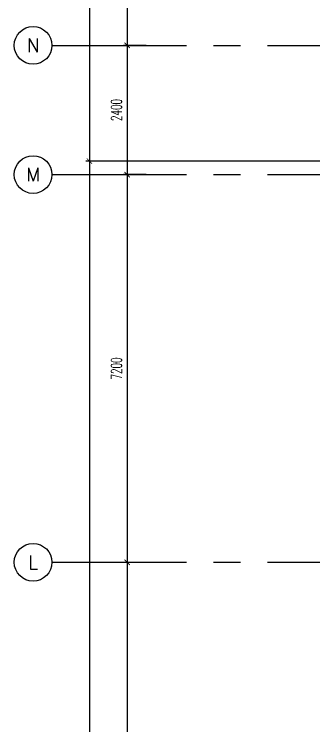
# Model space of a CAD drawing. Extents: x 417866.9 to 417960.2, y 43448 to 43538.2.
# Drawn here: x 417866.92 to 417872.48, y 43515.46 to 43528.67 of the extents above; entities that cross this region are included whole.
import ezdxf
from ezdxf.enums import TextEntityAlignment as Align

# ---------------------------------------------------------------- set-up
doc = ezdxf.new("R2010")
doc.units = 0
doc.header["$MEASUREMENT"] = 0
doc.header["$PDMODE"] = 3
doc.header["$PDSIZE"] = 0.1
doc.linetypes.add('CENTERX2', pattern=[4, 2.5, -0.5, 0.5, -0.5])
doc.layers.get('0').update_dxf_attribs({"linetype": 'CONTINUOUS'})
doc.layers.get('DEFPOINTS').update_dxf_attribs({"linetype": 'CONTINUOUS'})
for name, color, linetype in [('AX-CR', 2, 'CONTINUOUS'), ('AX-DIM', 4, 'CONTINUOUS'), ('AX-TXT', 6, 'CONTINUOUS'), ('AXES', 11, 'CENTERX2')]:
    doc.layers.add(name, color=color, linetype=linetype)
doc.styles.add('ROMANS', font='ROMANS.shx', dxfattribs={"width": 0.6})
doc.dimstyles.new('STANDARD in', dxfattribs={"dimtxt": 0.2, "dimasz": 0.1, "dimexe": 0.07, "dimexo": 0.05, "dimgap": 0.1, "dimtad": 1, "dimdec": 0, "dimlfac": 1000, "dimzin": 0, "dimdsep": 46, "dimtxsty": 'ROMANS', "dimblk": 'ARCHTICK', "dimcen": 0.05, "dimdle": 0.05, "dimclrd": 4, "dimclre": 4, "dimclrt": 2, "dimadec": 0, "dimazin": 0, "dimtfac": 1, "dimtdec": 0, "dimtmove": 2, "dimatfit": 3, "dimfxl": 0, "dimtolj": 1, "dimtzin": 0, "dimarcsym": 0})

# ---------------------------------------------------------------- blocks, each defined once
blk = doc.blocks.new('AXR')
at = {"layer": 'AX-CR'}
blk.add_circle((350, 0), 350, dxfattribs=at)
at = {"layer": 'AX-TXT', "style": 'ROMANS'}
blk.add_attdef('AX', text='', height=250, dxfattribs=at).set_placement((350, 0), align=Align.MIDDLE)
blk = doc.blocks.new('_ARCHTICK')
at = {"color": 0, "linetype": 'ByBlock', "const_width": 0.15}
blk.add_lwpolyline([(-0.5, -0.5), (0.5, 0.5)], dxfattribs=at)
blk = doc.blocks.new('*D436')
at = {"layer": 'AX-DIM', "color": 4, "lineweight": -2}
for p, q in [((417868.313, 43525.994), (417868.313, 43466.574)), ((417872.682, 43525.944), (417868.243, 43525.944)), ((417878.896, 43466.624), (417868.243, 43466.624))]:
    blk.add_line(p, q, dxfattribs=at)
at = {"layer": 'DEFPOINTS', "color": 0}
for p in [(417872.732, 43525.944), (417868.313, 43466.624), (417878.946, 43466.624)]:
    blk.add_point(p, dxfattribs=at)
at = {"layer": 'AX-DIM', "color": 4, "lineweight": -2, "xscale": 0.1, "yscale": 0.1, "zscale": 0.1}
for p, rotation in [((417868.313, 43525.944), 90), ((417868.313, 43466.624), 270)]:
    blk.add_blockref('_ARCHTICK', p, dxfattribs=dict(at, rotation=rotation))
at = {"layer": 'AX-DIM', "color": 2, "insert": (417868.113, 43496.284), "char_height": 0.2, "attachment_point": 5, "rotation": 90, "style": 'ROMANS'}
blk.add_mtext('\\A1;59320', dxfattribs=at)
blk = doc.blocks.new('*D437')
at = {"layer": 'AX-DIM', "color": 4, "lineweight": -2}
for p, q in [((417869.013, 43525.744), (417869.013, 43518.444)), ((417869.363, 43525.694), (417868.943, 43525.694)), ((417869.363, 43518.494), (417868.943, 43518.494))]:
    blk.add_line(p, q, dxfattribs=at)
at = {"layer": 'DEFPOINTS', "color": 0}
for p in [(417869.413, 43525.694), (417869.013, 43518.494), (417869.413, 43518.494)]:
    blk.add_point(p, dxfattribs=at)
at = {"layer": 'AX-DIM', "color": 4, "lineweight": -2, "xscale": 0.1, "yscale": 0.1, "zscale": 0.1}
for p, rotation in [((417869.013, 43525.694), 90), ((417869.013, 43518.494), 270)]:
    blk.add_blockref('_ARCHTICK', p, dxfattribs=dict(at, rotation=rotation))
at = {"layer": 'AX-DIM', "color": 2, "insert": (417868.813, 43522.094), "char_height": 0.2, "attachment_point": 5, "rotation": 90, "style": 'ROMANS'}
blk.add_mtext('\\A1;7200', dxfattribs=at)
blk = doc.blocks.new('*D450')
at = {"layer": 'AX-DIM', "color": 4, "lineweight": -2}
for p, q in [((417869.363, 43518.494), (417868.943, 43518.494)), ((417869.013, 43518.544), (417869.013, 43511.244)), ((417869.363, 43511.294), (417868.943, 43511.294))]:
    blk.add_line(p, q, dxfattribs=at)
at = {"layer": 'DEFPOINTS', "color": 0}
for p in [(417869.413, 43518.494), (417869.013, 43511.294), (417869.413, 43511.294)]:
    blk.add_point(p, dxfattribs=at)
at = {"layer": 'AX-DIM', "color": 4, "lineweight": -2, "xscale": 0.1, "yscale": 0.1, "zscale": 0.1}
for p, rotation in [((417869.013, 43518.494), 90), ((417869.013, 43511.294), 270)]:
    blk.add_blockref('_ARCHTICK', p, dxfattribs=dict(at, rotation=rotation))
at = {"layer": 'AX-DIM', "color": 2, "insert": (417868.813, 43514.894), "char_height": 0.2, "attachment_point": 5, "rotation": 90, "style": 'ROMANS'}
blk.add_mtext('\\A1;7200', dxfattribs=at)
blk = doc.blocks.new('*D451')
at = {"layer": 'AX-DIM', "color": 4, "linetype": 'ByBlock', "lineweight": -2}
for p, q in [((417868.313, 43536.019), (417868.313, 43525.894)), ((417876.156, 43535.969), (417868.243, 43535.969)), ((417868.963, 43525.944), (417868.243, 43525.944))]:
    blk.add_line(p, q, dxfattribs=at)
at = {"layer": 'DEFPOINTS', "color": 0, "linetype": 'ByBlock'}
for p in [(417876.206, 43535.969), (417868.313, 43525.944), (417869.013, 43525.944)]:
    blk.add_point(p, dxfattribs=at)
at = {"layer": 'AX-DIM', "color": 4, "linetype": 'ByBlock', "lineweight": -2, "xscale": 0.1, "yscale": 0.1, "zscale": 0.1}
for p, rotation in [((417868.313, 43535.969), 90), ((417868.313, 43525.944), 270)]:
    blk.add_blockref('_ARCHTICK', p, dxfattribs=dict(at, rotation=rotation))
at = {"layer": 'AX-DIM', "color": 2, "linetype": 'ByBlock', "insert": (417868.113, 43530.957), "char_height": 0.2, "attachment_point": 5, "rotation": 90, "style": 'ROMANS'}
blk.add_mtext('\\A1;10025', dxfattribs=at)
blk = doc.blocks.new('*D452')
at = {"layer": 'AX-DIM', "color": 4, "lineweight": -2}
for p, q in [((417869.363, 43535.894), (417868.943, 43535.894)), ((417869.013, 43535.944), (417869.013, 43528.044)), ((417869.363, 43528.094), (417868.943, 43528.094))]:
    blk.add_line(p, q, dxfattribs=at)
at = {"layer": 'DEFPOINTS', "color": 0}
for p in [(417869.413, 43535.894), (417869.013, 43528.094), (417869.413, 43528.094)]:
    blk.add_point(p, dxfattribs=at)
at = {"layer": 'AX-DIM', "color": 4, "lineweight": -2, "xscale": 0.1, "yscale": 0.1, "zscale": 0.1}
for p, rotation in [((417869.013, 43535.894), 90), ((417869.013, 43528.094), 270)]:
    blk.add_blockref('_ARCHTICK', p, dxfattribs=dict(at, rotation=rotation))
at = {"layer": 'AX-DIM', "color": 2, "insert": (417868.813, 43531.994), "char_height": 0.2, "attachment_point": 5, "rotation": 90, "style": 'ROMANS'}
blk.add_mtext('\\A1;7800', dxfattribs=at)
blk = doc.blocks.new('*D453')
at = {"layer": 'AX-DIM', "color": 4, "lineweight": -2}
for p, q in [((417869.363, 43528.094), (417868.943, 43528.094)), ((417869.013, 43528.144), (417869.013, 43525.644)), ((417869.363, 43525.694), (417868.943, 43525.694))]:
    blk.add_line(p, q, dxfattribs=at)
at = {"layer": 'DEFPOINTS', "color": 0}
for p in [(417869.413, 43528.094), (417869.013, 43525.694), (417869.413, 43525.694)]:
    blk.add_point(p, dxfattribs=at)
at = {"layer": 'AX-DIM', "color": 4, "lineweight": -2, "xscale": 0.1, "yscale": 0.1, "zscale": 0.1}
for p, rotation in [((417869.013, 43528.094), 90), ((417869.013, 43525.694), 270)]:
    blk.add_blockref('_ARCHTICK', p, dxfattribs=dict(at, rotation=rotation))
at = {"layer": 'AX-DIM', "color": 2, "insert": (417868.813, 43526.894), "char_height": 0.2, "attachment_point": 5, "rotation": 90, "style": 'ROMANS'}
blk.add_mtext('\\A1;2400', dxfattribs=at)

msp = doc.modelspace()

# ---------------------------------------------------------------- linework, layer by layer
at = {"layer": 'AXES'}
for p, q in [((417867.6171, 43528.0943), (417889.6966, 43528.0943)), ((417867.6171, 43525.6943), (417889.6966, 43525.6943)), ((417867.6171, 43518.4943), (417959.5152, 43518.4943))]:
    msp.add_line(p, q, dxfattribs=at)

# ---------------------------------------------------------------- block references
at = {"layer": 'AXES', "xscale": 0.001000000047497451, "yscale": 0.0009999999892897904, "zscale": 0.001}
for p, values in [((417866.9171, 43528.0943), {'AX': 'N'}), ((417866.9171, 43525.6943), {'AX': 'M'}), ((417866.9171, 43518.4943), {'AX': 'L'})]:
    msp.add_blockref('AXR', p, dxfattribs=at).add_auto_attribs(values)

# ---------------------------------------------------------------- dimensions: what is measured, and where the dimension line sits
at = {"layer": 'AX-DIM', "linetype": 'ByBlock'}
dim = msp.add_linear_dim(base=(417868.3128, 43525.9443), p1=(417876.2058, 43535.9693), p2=(417869.0128, 43525.9443), angle=270, dimstyle='STANDARD in', dxfattribs=at)
dim.commit()
dim.dimension.update_dxf_attribs({"geometry": '*D451', "text_midpoint": (417868.1128, 43530.9568)})
at = {"layer": 'AX-DIM', "color": 6}
for base, p1, p2, picture, middle in [((417869.0128, 43528.0943), (417869.4128, 43535.8943), (417869.4128, 43528.0943), '*D452', (417868.8128, 43531.9943)), ((417869.0128, 43525.6943), (417869.4128, 43528.0943), (417869.4128, 43525.6943), '*D453', (417868.8128, 43526.8943)), ((417869.0128, 43518.4943), (417869.4128, 43525.6943), (417869.4128, 43518.4943), '*D437', (417868.8128, 43522.0943)), ((417869.0128, 43511.2943), (417869.4128, 43518.4943), (417869.4128, 43511.2943), '*D450', (417868.8128, 43514.8943))]:
    dim = msp.add_linear_dim(base=base, p1=p1, p2=p2, angle=270, dimstyle='STANDARD in', dxfattribs=at)
    dim.commit()
    dim.dimension.update_dxf_attribs({"geometry": picture, "text_midpoint": middle})
at = {"layer": 'AX-DIM'}
dim = msp.add_linear_dim(base=(417868.3128, 43466.6243), p1=(417872.7324, 43525.9443), p2=(417878.9456, 43466.6243), angle=270, dimstyle='STANDARD in', dxfattribs=at)
dim.commit()
dim.dimension.update_dxf_attribs({"geometry": '*D436', "text_midpoint": (417868.1128, 43496.2843)})

doc.saveas('drawing.dxf')
